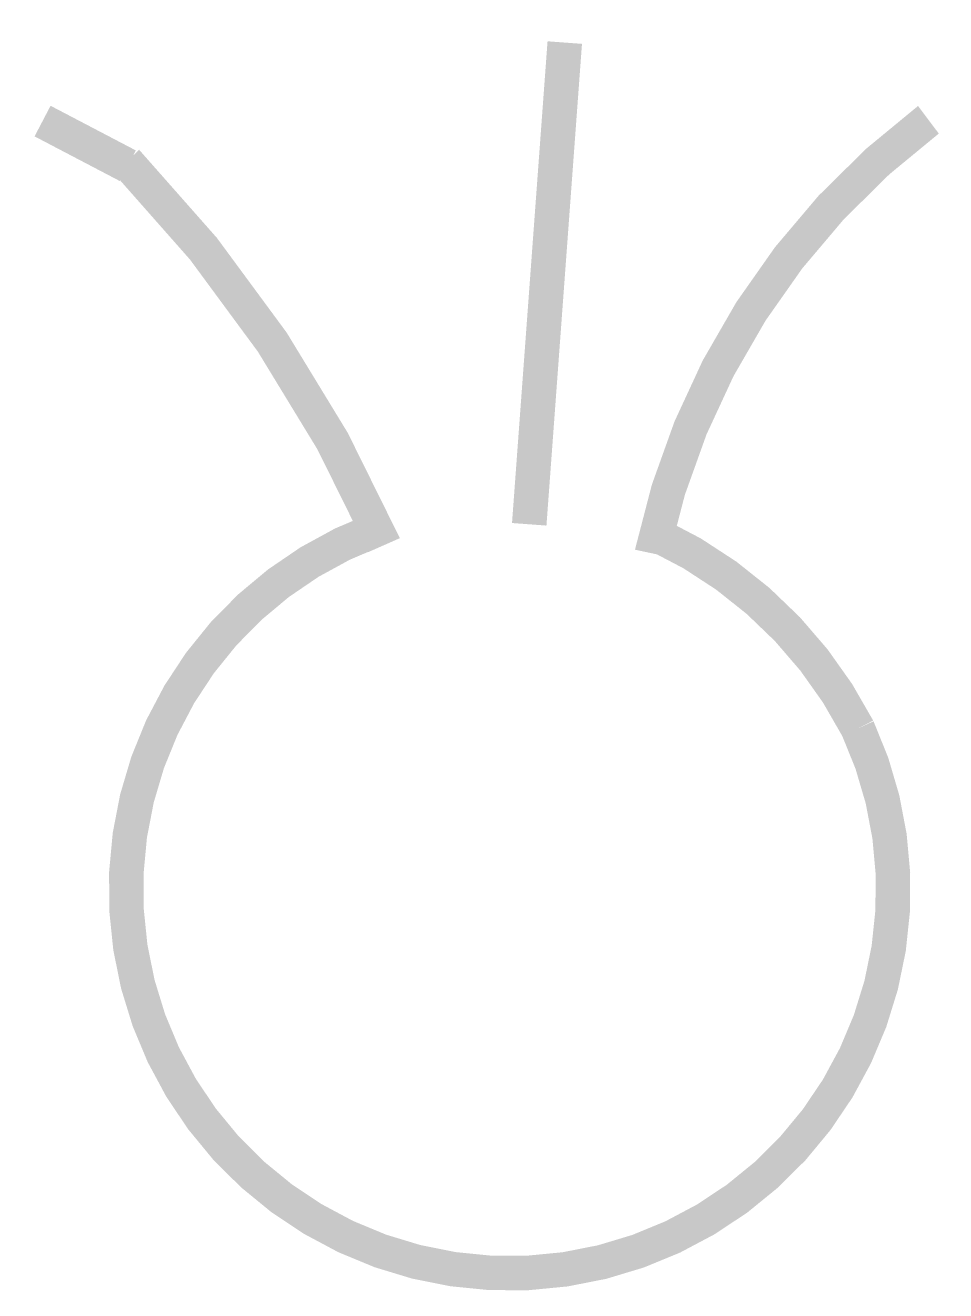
# Model space of a CAD drawing. Extents: x -0.07 to 2.6, y 0.01 to 3.67.
import ezdxf

# ---------------------------------------------------------------- set-up
doc = ezdxf.new("R2010")
doc.units = 0
doc.header["$MEASUREMENT"] = 0
doc.layers.get('0').update_dxf_attribs({"linetype": 'CONTINUOUS'})

msp = doc.modelspace()

# ---------------------------------------------------------------- linework, layer by layer
at = {"const_width": 0.1}
for points in [[(1.4923, 3.6216), (1.3894, 2.2272)], [(-0.02, 3.3944), (0.2269, 3.2651)]]:
    msp.add_lwpolyline(points, dxfattribs=at)
for points in [[(1.7445, 2.1433, -0.18106), (2.5455, 3.3982, -0.17427)], [(0.969, 2.1669, 0.088048), (0.2236, 3.2767)], [(0.9486, 2.2125, 2.557857), (2.3411, 1.6361, 0.166117), (1.7569, 2.1978, 0.086409)]]:
    msp.add_lwpolyline(points, format="xyb", dxfattribs=at)

doc.saveas('drawing.dxf')
